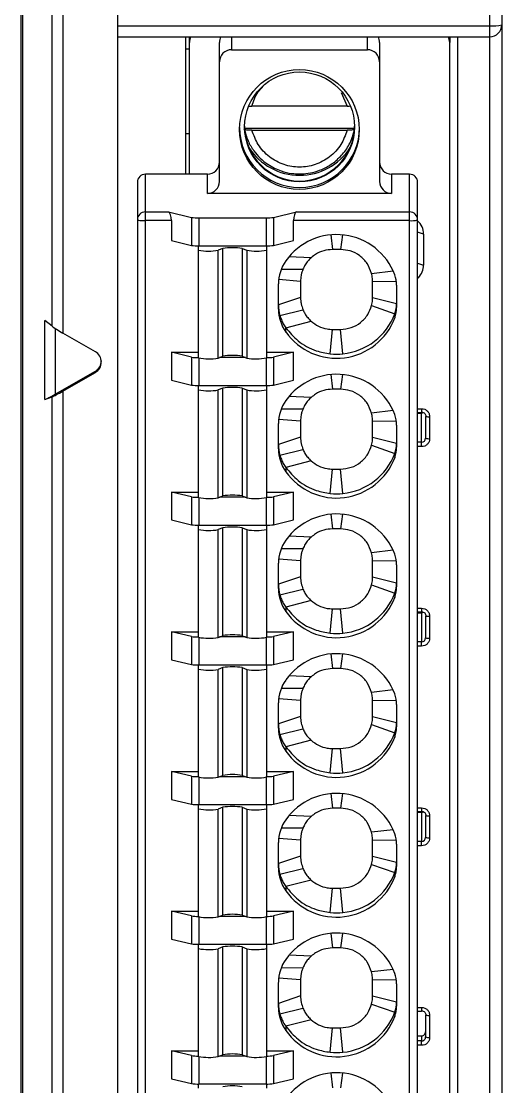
# Model space of a CAD drawing. Header units: millimetres. Extents: x 166 to 181, y 169 to 275.
# Drawn here: x 167.73 to 179.73, y 197.63 to 224.22 of the extents above; entities that cross this region are included whole.
import ezdxf

# ---------------------------------------------------------------- set-up
doc = ezdxf.new("R2010")
doc.units = ezdxf.units.MM

msp = doc.modelspace()

# ---------------------------------------------------------------- linework, layer by layer
at = {"color": 7, "linetype": 'Continuous', "lineweight": 25}
for p, q in [((167.729, 174.559), (167.729, 240.281)), ((167.757, 240.27), (167.757, 174.548)), ((168.498, 216.606), (168.498, 240.131)), ((168.77, 240.116), (168.77, 216.434)), ((170.129, 240.116), (170.129, 172.117)), ((179.429, 224.103), (179.429, 240.29)), ((179.729, 240.316), (179.729, 224.129)), ((170.129, 224.103), (179.429, 224.103)), ((179.729, 224.129), (179.729, 224.029)), ((179.729, 224.029), (179.729, 174.373)), ((170.129, 223.829), (179.429, 223.829)), ((171.829, 223.829), (171.829, 220.4)), ((171.929, 223.687), (171.929, 223.829)), ((171.929, 220.4), (171.929, 223.687)), ((172.679, 223.208), (172.679, 223.687)), ((176.679, 223.687), (176.679, 223.208)), ((178.429, 223.829), (178.429, 223.687)), ((178.429, 174.575), (178.429, 223.687)), ((178.629, 173.895), (178.629, 223.829)), ((172.979, 223.506), (176.379, 223.506)), ((172.679, 220.219), (172.679, 223.208)), ((176.679, 223.208), (176.679, 220.219)), ((175.866, 222.096), (173.491, 222.096)), ((175.866, 222.096), (175.93, 222.097)), ((173.305, 221.551), (176.053, 221.551)), ((173.491, 221.498), (175.866, 221.498)), ((170.629, 220.2), (170.629, 219.259)), ((170.829, 219.458), (170.829, 220.4)), ((172.379, 220.4), (170.829, 220.4)), ((172.379, 219.92), (172.379, 220.4)), ((176.979, 220.4), (176.979, 219.92)), ((177.429, 220.4), (176.979, 220.4)), ((177.429, 219.458), (177.429, 220.4)), ((177.629, 219.259), (177.629, 220.2)), ((176.979, 219.92), (172.379, 219.92)), ((170.829, 219.458), (171.406, 219.458)), ((170.829, 219.242), (170.829, 219.458)), ((171.406, 219.458), (171.977, 219.322)), ((174.031, 219.322), (174.601, 219.458)), ((174.601, 219.458), (177.429, 219.458)), ((177.429, 219.242), (177.429, 219.458)), ((170.629, 219.259), (170.629, 177.12)), ((171.479, 219.242), (170.829, 219.242)), ((170.829, 177.103), (170.829, 219.242)), ((171.479, 219.242), (171.479, 218.743)), ((171.977, 219.322), (171.977, 218.624)), ((172.165, 219.31), (173.843, 219.31)), ((172.165, 219.31), (172.165, 218.613)), ((173.843, 219.31), (173.843, 218.613)), ((174.031, 219.322), (174.031, 218.624)), ((174.529, 218.743), (174.529, 219.242)), ((177.429, 219.242), (174.529, 219.242)), ((177.429, 177.103), (177.429, 219.242)), ((177.629, 177.12), (177.629, 219.259)), ((177.779, 218.905), (177.629, 218.954)), ((177.779, 218.905), (177.779, 218.132)), ((171.479, 218.743), (171.977, 218.624)), ((172.154, 218.506), (172.154, 218.613)), ((172.165, 218.613), (173.843, 218.613)), ((173.854, 218.613), (173.854, 218.506)), ((174.031, 218.624), (174.529, 218.743)), ((172.154, 215.817), (172.154, 218.506)), ((172.76, 218.546), (172.648, 218.502)), ((172.648, 215.812), (172.648, 218.502)), ((172.76, 215.856), (172.76, 218.546)), ((173.248, 218.546), (173.36, 218.502)), ((173.248, 218.546), (173.248, 215.856)), ((173.36, 218.502), (173.36, 215.812)), ((173.854, 218.506), (173.854, 215.817)), ((175.704, 218.52), (175.504, 218.52)), ((177.629, 218.181), (177.779, 218.132)), ((177.647, 217.815), (177.629, 217.797)), ((174.154, 217.034), (174.154, 217.664)), ((174.704, 217.722), (174.704, 217.324)), ((176.504, 217.324), (176.504, 217.722)), ((177.104, 217.627), (177.104, 217.071)), ((174.704, 217.324), (174.154, 217.139)), ((176.504, 217.324), (177.104, 217.176)), ((174.19, 216.874), (174.765, 217.018)), ((176.478, 217.122), (177.057, 216.915)), ((168.498, 216.606), (168.314, 216.745)), ((168.314, 214.774), (168.314, 216.745)), ((174.335, 216.566), (174.969, 216.73)), ((177.057, 216.915), (177.057, 216.811)), ((174.335, 216.462), (174.335, 216.566)), ((175.447, 215.917), (175.504, 216.526)), ((175.504, 216.526), (175.704, 216.526)), ((175.761, 215.917), (175.704, 216.526)), ((169.579, 215.969), (168.77, 216.434)), ((171.977, 215.835), (171.479, 215.954)), ((171.479, 215.954), (172.154, 215.954)), ((171.479, 215.954), (171.479, 215.257)), ((173.854, 215.954), (174.529, 215.954)), ((174.529, 215.954), (174.031, 215.835)), ((174.529, 215.257), (174.529, 215.954)), ((171.977, 215.835), (171.977, 215.138)), ((172.648, 215.812), (172.76, 215.856)), ((173.33, 215.823), (172.677, 215.823)), ((173.248, 215.856), (173.36, 215.812)), ((174.031, 215.835), (174.031, 215.138)), ((168.576, 214.909), (169.579, 215.482)), ((168.77, 214.986), (169.579, 215.451)), ((169.579, 215.451), (169.579, 215.482)), ((171.479, 215.257), (171.977, 215.138)), ((172.154, 215.02), (172.154, 215.126)), ((172.165, 215.126), (173.843, 215.126)), ((173.854, 215.126), (173.854, 215.02)), ((174.031, 215.138), (174.529, 215.257)), ((168.77, 214.986), (168.77, 172.117)), ((172.154, 212.33), (172.154, 215.02)), ((172.76, 215.059), (172.648, 215.015)), ((172.648, 212.325), (172.648, 215.015)), ((172.76, 212.369), (172.76, 215.059)), ((173.248, 215.059), (173.36, 215.015)), ((173.248, 215.059), (173.248, 212.369)), ((173.36, 215.015), (173.36, 212.325)), ((173.854, 215.02), (173.854, 212.33)), ((175.704, 215.034), (175.504, 215.034)), ((168.314, 214.774), (168.498, 214.845)), ((168.498, 172.117), (168.498, 214.845)), ((177.629, 214.456), (177.729, 214.456)), ((177.629, 214.437), (177.729, 214.437)), ((177.729, 214.461), (177.729, 214.456)), ((177.729, 213.709), (177.729, 214.437)), ((177.829, 214.356), (177.829, 213.808)), ((177.929, 214.348), (177.929, 213.8)), ((174.154, 213.547), (174.154, 214.177)), ((174.704, 214.236), (174.704, 213.837)), ((176.504, 213.837), (176.504, 214.236)), ((177.104, 214.14), (177.104, 213.584)), ((174.704, 213.837), (174.154, 213.652)), ((176.504, 213.837), (177.104, 213.689)), ((174.19, 213.387), (174.765, 213.531)), ((176.478, 213.635), (177.057, 213.429)), ((177.729, 213.601), (177.729, 213.709)), ((177.057, 213.429), (177.057, 213.324)), ((174.969, 213.243), (174.335, 213.08)), ((174.335, 213.08), (174.335, 212.975)), ((175.447, 212.431), (175.504, 213.039)), ((175.504, 213.039), (175.704, 213.039)), ((175.761, 212.431), (175.704, 213.039)), ((171.977, 212.348), (171.479, 212.467)), ((171.479, 212.467), (172.154, 212.467)), ((171.479, 212.467), (171.479, 211.77)), ((173.854, 212.467), (174.529, 212.467)), ((174.529, 212.467), (174.031, 212.348)), ((174.529, 211.77), (174.529, 212.467)), ((171.977, 212.348), (171.977, 211.651)), ((172.648, 212.325), (172.76, 212.369)), ((173.33, 212.337), (172.677, 212.337)), ((173.248, 212.369), (173.36, 212.325)), ((174.031, 212.348), (174.031, 211.651)), ((171.479, 211.77), (171.977, 211.651)), ((174.031, 211.651), (174.529, 211.77)), ((172.154, 211.533), (172.154, 211.639)), ((172.154, 208.843), (172.154, 211.533)), ((172.165, 211.639), (173.843, 211.639)), ((172.76, 211.572), (172.648, 211.528)), ((172.648, 208.838), (172.648, 211.528)), ((172.76, 208.882), (172.76, 211.572)), ((173.248, 211.572), (173.36, 211.528)), ((173.248, 211.572), (173.248, 208.882)), ((173.36, 211.528), (173.36, 208.838)), ((173.854, 211.639), (173.854, 211.533)), ((173.854, 211.533), (173.854, 208.843)), ((175.704, 211.547), (175.504, 211.547)), ((174.154, 210.061), (174.154, 210.69)), ((174.704, 210.749), (174.704, 210.351)), ((176.504, 210.351), (176.504, 210.749)), ((177.104, 210.653), (177.104, 210.098)), ((174.704, 210.351), (174.154, 210.165)), ((176.504, 210.351), (177.104, 210.202)), ((176.478, 210.148), (177.057, 209.942)), ((174.19, 209.9), (174.765, 210.044)), ((177.057, 209.942), (177.057, 209.837)), ((174.969, 209.757), (174.335, 209.593)), ((174.335, 209.593), (174.335, 209.488)), ((175.447, 208.944), (175.504, 209.553)), ((175.504, 209.553), (175.704, 209.553)), ((175.761, 208.944), (175.704, 209.553)), ((177.629, 209.475), (177.729, 209.475)), ((177.629, 209.456), (177.729, 209.456)), ((177.729, 209.48), (177.729, 209.475)), ((177.729, 209.456), (177.729, 208.728)), ((177.829, 209.375), (177.829, 208.827)), ((177.929, 209.367), (177.929, 208.819)), ((171.977, 208.862), (171.479, 208.981)), ((171.479, 208.981), (172.154, 208.981)), ((171.479, 208.981), (171.479, 208.283)), ((171.977, 208.862), (171.977, 208.164)), ((172.648, 208.838), (172.76, 208.882)), ((173.33, 208.85), (172.677, 208.85)), ((173.248, 208.882), (173.36, 208.838)), ((173.854, 208.981), (174.529, 208.981)), ((174.529, 208.981), (174.031, 208.862)), ((174.031, 208.862), (174.031, 208.164)), ((174.529, 208.283), (174.529, 208.981)), ((177.729, 208.62), (177.729, 208.728)), ((171.479, 208.283), (171.977, 208.164)), ((174.031, 208.164), (174.529, 208.283)), ((172.154, 208.046), (172.154, 208.153)), ((172.154, 205.356), (172.154, 208.046)), ((172.165, 208.153), (173.843, 208.153)), ((172.76, 208.085), (172.648, 208.041)), ((172.648, 205.352), (172.648, 208.041)), ((172.76, 205.396), (172.76, 208.085)), ((173.248, 208.085), (173.36, 208.041)), ((173.248, 208.085), (173.248, 205.396)), ((173.36, 208.041), (173.36, 205.352)), ((173.854, 208.153), (173.854, 208.046)), ((173.854, 208.046), (173.854, 205.356)), ((175.704, 208.06), (175.504, 208.06)), ((174.154, 206.574), (174.154, 207.204)), ((174.704, 207.262), (174.704, 206.864)), ((176.504, 206.864), (176.504, 207.262)), ((177.104, 207.167), (177.104, 206.611)), ((174.704, 206.864), (174.154, 206.679)), ((176.478, 206.662), (177.057, 206.455)), ((176.504, 206.864), (177.104, 206.716)), ((174.19, 206.414), (174.765, 206.558)), ((177.057, 206.455), (177.057, 206.351)), ((174.969, 206.27), (174.335, 206.106)), ((174.335, 206.106), (174.335, 206.002)), ((175.447, 205.457), (175.504, 206.066)), ((175.504, 206.066), (175.704, 206.066)), ((175.761, 205.457), (175.704, 206.066)), ((171.977, 205.375), (171.479, 205.494)), ((171.479, 205.494), (172.154, 205.494)), ((171.479, 205.494), (171.479, 204.797)), ((171.977, 205.375), (171.977, 204.677)), ((172.648, 205.352), (172.76, 205.396)), ((173.33, 205.363), (172.677, 205.363)), ((173.248, 205.396), (173.36, 205.352)), ((173.854, 205.494), (174.529, 205.494)), ((174.529, 205.494), (174.031, 205.375)), ((174.031, 205.375), (174.031, 204.677)), ((174.529, 204.797), (174.529, 205.494)), ((171.479, 204.797), (171.977, 204.677)), ((174.031, 204.677), (174.529, 204.797)), ((172.154, 204.56), (172.154, 204.666)), ((172.154, 201.87), (172.154, 204.56)), ((172.165, 204.666), (173.843, 204.666)), ((172.76, 204.599), (172.648, 204.555)), ((172.648, 201.865), (172.648, 204.555)), ((172.76, 201.909), (172.76, 204.599)), ((173.248, 204.599), (173.36, 204.555)), ((173.248, 204.599), (173.248, 201.909)), ((173.36, 204.555), (173.36, 201.865)), ((173.854, 204.666), (173.854, 204.56)), ((173.854, 204.56), (173.854, 201.87)), ((175.704, 204.574), (175.504, 204.574)), ((177.629, 204.494), (177.729, 204.494)), ((177.729, 204.499), (177.729, 204.494)), ((177.629, 204.475), (177.729, 204.475)), ((177.729, 204.475), (177.729, 203.747)), ((177.829, 204.394), (177.829, 203.847)), ((177.929, 204.386), (177.929, 203.838)), ((174.154, 203.087), (174.154, 203.717)), ((174.704, 203.776), (174.704, 203.377)), ((176.504, 203.377), (176.504, 203.776)), ((177.729, 203.639), (177.729, 203.747)), ((177.104, 203.68), (177.104, 203.124)), ((174.704, 203.377), (174.154, 203.192)), ((176.478, 203.175), (177.057, 202.969)), ((176.504, 203.377), (177.104, 203.229)), ((174.19, 202.927), (174.765, 203.071)), ((177.057, 202.969), (177.057, 202.864)), ((174.969, 202.783), (174.335, 202.62)), ((174.335, 202.62), (174.335, 202.515)), ((175.447, 201.971), (175.504, 202.579)), ((175.504, 202.579), (175.704, 202.579)), ((175.761, 201.971), (175.704, 202.579)), ((171.479, 202.007), (172.154, 202.007)), ((171.479, 202.007), (171.479, 201.31)), ((171.977, 201.888), (171.479, 202.007)), ((171.977, 201.888), (171.977, 201.191)), ((172.648, 201.865), (172.76, 201.909)), ((173.33, 201.877), (172.677, 201.877)), ((173.248, 201.909), (173.36, 201.865)), ((173.854, 202.007), (174.529, 202.007)), ((174.529, 202.007), (174.031, 201.888)), ((174.031, 201.888), (174.031, 201.191)), ((174.529, 201.31), (174.529, 202.007)), ((171.479, 201.31), (171.977, 201.191)), ((174.031, 201.191), (174.529, 201.31)), ((172.154, 201.073), (172.154, 201.179)), ((172.154, 198.383), (172.154, 201.073)), ((172.165, 201.179), (173.843, 201.179)), ((172.76, 201.112), (172.648, 201.068)), ((172.648, 198.378), (172.648, 201.068)), ((172.76, 198.422), (172.76, 201.112)), ((173.248, 201.112), (173.36, 201.068)), ((173.248, 201.112), (173.248, 198.422)), ((173.36, 201.068), (173.36, 198.378)), ((173.854, 201.179), (173.854, 201.073)), ((173.854, 201.073), (173.854, 198.383)), ((175.704, 201.087), (175.504, 201.087)), ((174.154, 199.601), (174.154, 200.23)), ((174.704, 200.289), (174.704, 199.89)), ((176.504, 199.89), (176.504, 200.289)), ((177.104, 200.193), (177.104, 199.638)), ((174.704, 199.89), (174.154, 199.705)), ((176.504, 199.89), (177.104, 199.742)), ((174.19, 199.44), (174.765, 199.584)), ((176.478, 199.688), (177.057, 199.482)), ((177.057, 199.482), (177.057, 199.377)), ((177.629, 199.513), (177.729, 199.513)), ((177.729, 199.518), (177.729, 199.513)), ((174.969, 199.297), (174.335, 199.133)), ((177.829, 199.413), (177.829, 198.866)), ((177.929, 199.405), (177.929, 198.857)), ((174.335, 199.133), (174.335, 199.028)), ((175.447, 198.484), (175.504, 199.093)), ((175.504, 199.093), (175.704, 199.093)), ((175.761, 198.484), (175.704, 199.093)), ((177.629, 198.897), (177.729, 198.897)), ((177.729, 198.897), (177.729, 198.766)), ((177.729, 198.658), (177.729, 198.766)), ((171.479, 198.521), (172.154, 198.521)), ((171.479, 198.521), (171.479, 197.823)), ((171.977, 198.401), (171.479, 198.521)), ((171.977, 198.401), (171.977, 197.704)), ((172.648, 198.378), (172.76, 198.422)), ((173.33, 198.39), (172.677, 198.39)), ((173.248, 198.422), (173.36, 198.378)), ((173.854, 198.521), (174.529, 198.521)), ((174.529, 198.521), (174.031, 198.401)), ((174.031, 198.401), (174.031, 197.704)), ((174.529, 197.823), (174.529, 198.521)), ((171.479, 197.823), (171.977, 197.704)), ((172.154, 197.586), (172.154, 197.693)), ((172.165, 197.693), (173.843, 197.693)), ((173.854, 197.693), (173.854, 197.586)), ((174.031, 197.704), (174.529, 197.823))]:
    msp.add_line(p, q, dxfattribs=at)
at = {"color": 8, "linetype": 'Continuous', "lineweight": 25}
for p, q in [((179.429, 223.829), (179.429, 224.103)), ((172.979, 223.829), (172.979, 223.506)), ((176.379, 223.506), (176.379, 223.829)), ((178.432, 175.485), (178.432, 223.829)), ((179.429, 174.347), (179.429, 223.829)), ((171.829, 223.525), (171.929, 223.525)), ((175.718, 222.438), (175.866, 222.096)), ((171.929, 221.408), (171.829, 221.408)), ((175.459, 218.886), (175.504, 218.52)), ((175.748, 218.886), (175.704, 218.52)), ((174.969, 218.316), (174.413, 218.338)), ((174.225, 218.033), (174.765, 218.029)), ((176.478, 217.925), (177.015, 217.987)), ((177.647, 217.815), (177.629, 217.842)), ((174.704, 217.722), (174.159, 217.768)), ((176.504, 217.722), (177.096, 217.731)), ((168.576, 216.552), (168.576, 214.909)), ((172.165, 215.81), (172.165, 215.126)), ((173.843, 215.81), (173.843, 215.126)), ((175.459, 215.399), (175.504, 215.034)), ((175.748, 215.399), (175.704, 215.034)), ((174.969, 214.829), (174.413, 214.851)), ((174.225, 214.546), (174.765, 214.542)), ((177.015, 214.5), (176.478, 214.438)), ((177.629, 214.547), (177.729, 214.547)), ((177.729, 214.547), (177.729, 214.461)), ((174.704, 214.236), (174.159, 214.281)), ((176.504, 214.236), (177.096, 214.244)), ((177.729, 213.709), (177.629, 213.709)), ((177.729, 213.601), (177.629, 213.601)), ((172.165, 212.323), (172.165, 211.639)), ((173.843, 212.323), (173.843, 211.639)), ((175.459, 211.913), (175.504, 211.547)), ((175.748, 211.913), (175.704, 211.547)), ((174.969, 211.343), (174.413, 211.364)), ((174.225, 211.06), (174.765, 211.055)), ((177.015, 211.013), (176.478, 210.951)), ((174.704, 210.749), (174.159, 210.794)), ((176.504, 210.749), (177.096, 210.758)), ((177.629, 209.566), (177.729, 209.566)), ((177.729, 209.566), (177.729, 209.48)), ((172.165, 208.837), (172.165, 208.153)), ((173.843, 208.837), (173.843, 208.153)), ((177.729, 208.728), (177.629, 208.728)), ((177.729, 208.62), (177.629, 208.62)), ((175.459, 208.426), (175.504, 208.06)), ((175.748, 208.426), (175.704, 208.06)), ((174.969, 207.856), (174.413, 207.877)), ((174.225, 207.573), (174.765, 207.569)), ((177.015, 207.527), (176.478, 207.465)), ((174.704, 207.262), (174.159, 207.308)), ((176.504, 207.262), (177.096, 207.271)), ((172.165, 205.35), (172.165, 204.666)), ((173.843, 205.35), (173.843, 204.666)), ((175.459, 204.939), (175.504, 204.574)), ((175.748, 204.939), (175.704, 204.574)), ((177.629, 204.585), (177.729, 204.585)), ((177.729, 204.585), (177.729, 204.499)), ((174.969, 204.369), (174.413, 204.391)), ((174.225, 204.086), (174.765, 204.082)), ((177.015, 204.04), (176.478, 203.978)), ((174.704, 203.776), (174.159, 203.821)), ((176.504, 203.776), (177.096, 203.784)), ((177.729, 203.747), (177.629, 203.747)), ((177.729, 203.639), (177.629, 203.639)), ((172.165, 201.863), (172.165, 201.179)), ((173.843, 201.863), (173.843, 201.179)), ((175.459, 201.453), (175.504, 201.087)), ((175.748, 201.453), (175.704, 201.087)), ((174.969, 200.883), (174.413, 200.904)), ((174.225, 200.599), (174.765, 200.595)), ((177.015, 200.553), (176.478, 200.491)), ((174.704, 200.289), (174.159, 200.334)), ((176.504, 200.289), (177.096, 200.298)), ((177.629, 199.604), (177.729, 199.604)), ((177.729, 199.604), (177.729, 199.518)), ((177.729, 198.766), (177.629, 198.766)), ((177.729, 198.658), (177.629, 198.658)), ((172.165, 198.377), (172.165, 197.693)), ((173.843, 198.377), (173.843, 197.693)), ((175.459, 197.966), (175.504, 197.6)), ((175.748, 197.966), (175.704, 197.6))]:
    msp.add_line(p, q, dxfattribs=at)
at = {"color": 8, "linetype": 'Continuous', "lineweight": 25, "flags": 128}
msp.add_lwpolyline([(179.708, 224.02), (179.723, 224.024), (179.729, 224.029)], dxfattribs=at)
at = {"color": 7, "linetype": 'Continuous', "lineweight": 25, "flags": 128}
for points in [[(177.836, 214.353), (177.831, 214.355), (177.829, 214.356)], [(177.836, 209.372), (177.831, 209.374), (177.829, 209.375)], [(177.836, 204.391), (177.831, 204.393), (177.829, 204.394)], [(177.836, 199.41), (177.831, 199.412), (177.829, 199.413)]]:
    msp.add_lwpolyline(points, dxfattribs=at)
at = {"color": 7, "linetype": 'Continuous', "lineweight": 25}
for centre, radius in [((174.675, 221.515), 1.496), ((174.68, 221.58), 1.373)]:
    msp.add_circle(centre, radius, dxfattribs=at)
for centre, radius, start, end in [((179.429, 224.129), 0.3, 270, 0), ((179.503, 224.983), 0.883, 265.1662, 284.796), ((172.227, 223.687), 0.298, 151.502, 179.9936), ((172.977, 223.687), 0.298, 151.502, 179.9936), ((176.381, 223.687), 0.298, 0.0064, 28.4981), ((178.131, 223.687), 0.298, 0.0062, 28.4983), ((172.978, 223.207), 0.299, 89.891, 179.8906), ((176.379, 223.207), 0.299, 0.1095, 90.109), ((174.679, 221.569), 1.5, 180.1507, 359.8493), ((174.679, 221.605), 1.375, 180.1519, 359.8481), ((172.379, 220.699), 0.299, 269.891, 359.8906), ((176.978, 220.699), 0.299, 180.1094, 270.109), ((170.828, 220.2), 0.2, 89.891, 179.8906), ((172.379, 220.22), 0.299, 269.891, 359.8906), ((176.978, 220.22), 0.299, 180.1094, 270.109), ((177.429, 220.2), 0.2, 0.1094, 90.109), ((170.828, 219.259), 0.2, 89.8911, 179.8905), ((177.429, 219.258), 0.2, 45.1357, 90.0186), ((177.43, 219.259), 0.199, 0.019, 45.1356), ((170.68, 219.357), 0.111, 242.4699, 273.765), ((170.82, 220.965), 1.724, 265.5799, 270.2852), ((172.137, 220.401), 1.091, 261.5575, 271.4581), ((173.87, 220.401), 1.091, 268.5419, 278.4425), ((177.478, 219.828), 0.589, 265.1659, 284.7962), ((177.331, 218.905), 0.448, 0.0265, 48.3263), ((175.604, 217.341), 1.552, 20.591, 144.7908), ((172.137, 219.703), 1.091, 261.5574, 271.458), ((173.87, 219.703), 1.091, 268.542, 278.4426), ((172.413, 219.806), 1.326, 258.7139, 280.1923), ((173.004, 217.018), 1.547, 80.9201, 99.0799), ((173.594, 219.806), 1.326, 259.8077, 281.2861), ((175.147, 217.663), 0.994, 144.8159, 179.9906), ((177.331, 218.133), 0.447, 314.8645, 359.9808), ((176.359, 217.627), 0.745, 0.0019, 20.466), ((175.146, 217.139), 0.993, 180.0008, 195.4837), ((175.147, 217.034), 0.994, 180.0094, 215.1841), ((176.359, 217.176), 0.745, 339.5341, 359.9981), ((176.359, 217.071), 0.745, 339.5341, 359.998), ((175.604, 217.357), 1.552, 215.2092, 339.409), ((175.606, 217.459), 1.549, 275.7466, 339.4715), ((169.43, 215.71), 0.298, 299.8277, 60.1723), ((175.604, 217.465), 1.556, 264.1984, 275.8016), ((172.133, 216.884), 1.061, 261.5059, 271.0934), ((172.413, 217.117), 1.326, 258.7139, 280.1924), ((173.004, 214.329), 1.547, 80.9203, 99.0797), ((173.594, 217.117), 1.326, 259.8076, 281.2861), ((173.874, 216.884), 1.061, 268.9066, 278.4941), ((175.604, 213.854), 1.552, 20.591, 144.7908), ((172.137, 216.217), 1.091, 261.5577, 271.4578), ((173.87, 216.217), 1.091, 268.5422, 278.4423), ((172.413, 216.32), 1.326, 258.7138, 280.1924), ((173.004, 213.532), 1.547, 80.9202, 99.0798), ((173.594, 216.32), 1.326, 259.8076, 281.2862), ((175.147, 214.177), 0.994, 144.8158, 179.9907), ((176.359, 214.14), 0.745, 0.002, 20.4659), ((177.729, 214.537), 0.1, 269.9932, 298.0918), ((177.729, 213.809), 0.0998, 269.8907, 359.8906), ((177.904, 214.093), 0.294, 255.2041, 274.8341), ((175.146, 213.652), 0.993, 180.0008, 195.4838), ((175.147, 213.547), 0.994, 180.0093, 215.1842), ((176.359, 213.689), 0.745, 339.5341, 359.998), ((176.359, 213.584), 0.745, 339.5341, 359.9981), ((175.604, 213.87), 1.552, 215.2092, 339.409), ((175.606, 213.972), 1.549, 275.7465, 339.4715), ((172.133, 213.397), 1.061, 261.5055, 271.0938), ((172.413, 213.63), 1.326, 258.7141, 280.1923), ((173.004, 210.842), 1.547, 80.9202, 99.0798), ((173.594, 213.63), 1.326, 259.8077, 281.2859), ((173.874, 213.397), 1.061, 268.9062, 278.4945), ((175.604, 213.978), 1.556, 264.1981, 275.8019), ((175.604, 210.368), 1.552, 20.591, 144.7908), ((172.137, 212.73), 1.091, 261.5572, 271.4578), ((172.413, 212.833), 1.326, 258.7139, 280.1923), ((173.004, 210.045), 1.547, 80.9197, 99.0803), ((173.594, 212.833), 1.326, 259.8077, 281.2861), ((173.87, 212.73), 1.091, 268.5422, 278.4428), ((175.147, 210.69), 0.994, 144.8158, 179.9907), ((176.359, 210.653), 0.745, 0.0019, 20.4659), ((175.146, 210.165), 0.993, 180.0009, 195.4838), ((176.359, 210.202), 0.745, 339.5341, 359.998), ((176.359, 210.098), 0.745, 339.5341, 359.998), ((175.147, 210.061), 0.994, 180.0094, 215.1841), ((175.604, 210.383), 1.552, 215.2092, 339.409), ((175.606, 210.485), 1.549, 275.7466, 339.4715), ((177.729, 209.556), 0.1, 269.9962, 298.0909), ((172.133, 209.911), 1.061, 261.5059, 271.0934), ((172.413, 210.143), 1.326, 258.7139, 280.1923), ((173.004, 207.355), 1.547, 80.9197, 99.0803), ((173.594, 210.143), 1.326, 259.8077, 281.2861), ((173.874, 209.911), 1.061, 268.9066, 278.4941), ((175.604, 210.492), 1.556, 264.1987, 275.8013), ((177.729, 208.828), 0.0998, 269.8912, 359.8907), ((177.904, 209.112), 0.294, 255.2041, 274.8341), ((175.604, 206.881), 1.552, 20.591, 144.7908), ((172.137, 209.243), 1.091, 261.5572, 271.4583), ((172.413, 209.346), 1.326, 258.7139, 280.1923), ((173.004, 206.558), 1.547, 80.9202, 99.0798), ((173.594, 209.346), 1.326, 259.8077, 281.2861), ((173.87, 209.243), 1.091, 268.5417, 278.4428), ((175.147, 207.203), 0.994, 144.8159, 179.9906), ((176.359, 207.166), 0.745, 0.002, 20.4659), ((175.146, 206.679), 0.993, 180.001, 195.4837), ((176.359, 206.716), 0.745, 339.5341, 359.998), ((176.359, 206.611), 0.745, 339.5341, 359.998), ((175.147, 206.574), 0.994, 180.0093, 215.1842), ((175.604, 206.897), 1.552, 215.2092, 339.409), ((175.606, 206.998), 1.549, 275.7465, 339.4716), ((172.133, 206.424), 1.061, 261.5052, 271.0935), ((172.413, 206.657), 1.326, 258.7141, 280.1925), ((173.004, 203.868), 1.547, 80.9202, 99.0798), ((173.594, 206.657), 1.326, 259.8075, 281.2859), ((173.874, 206.424), 1.061, 268.9065, 278.4947), ((175.604, 207.005), 1.556, 264.199, 275.801), ((175.604, 203.394), 1.552, 20.591, 144.7908), ((172.137, 205.757), 1.091, 261.5579, 271.4582), ((172.413, 205.86), 1.326, 258.7145, 280.1917), ((173.004, 203.072), 1.547, 80.9202, 99.0798), ((173.594, 205.86), 1.326, 259.8083, 281.2855), ((173.87, 205.757), 1.091, 268.5418, 278.4421), ((177.729, 204.575), 0.1, 270.0016, 298.0834), ((175.147, 203.717), 0.994, 144.8159, 179.9906), ((176.359, 203.68), 0.745, 0.002, 20.4659), ((177.729, 203.847), 0.0998, 269.8912, 359.8907), ((177.904, 204.131), 0.294, 255.2027, 274.8354), ((175.146, 203.192), 0.993, 180.001, 195.4837), ((176.359, 203.229), 0.745, 339.5341, 359.998), ((175.147, 203.087), 0.994, 180.0094, 215.1841), ((175.606, 203.512), 1.549, 275.7467, 339.4714), ((176.359, 203.124), 0.745, 339.5341, 359.998), ((175.604, 203.41), 1.552, 215.2092, 339.409), ((172.133, 202.937), 1.061, 261.5061, 271.0927), ((172.413, 203.17), 1.326, 258.7133, 280.1929), ((173.004, 200.382), 1.546, 80.9193, 99.0807), ((173.594, 203.17), 1.326, 259.8071, 281.2867), ((173.874, 202.937), 1.061, 268.9073, 278.4939), ((175.604, 203.519), 1.556, 264.199, 275.801), ((175.604, 199.908), 1.552, 20.591, 144.7908), ((172.137, 202.27), 1.091, 261.5579, 271.4582), ((172.413, 202.373), 1.326, 258.7145, 280.1917), ((173.004, 199.585), 1.547, 80.9202, 99.0798), ((173.594, 202.373), 1.326, 259.8083, 281.2855), ((173.87, 202.27), 1.091, 268.5418, 278.4421), ((175.147, 200.23), 0.994, 144.8159, 179.9906), ((176.359, 200.193), 0.745, 0.002, 20.4659), ((175.146, 199.705), 0.993, 180.0009, 195.4837), ((176.359, 199.742), 0.745, 339.5341, 359.998), ((175.147, 199.601), 0.994, 180.0094, 215.1841), ((175.606, 200.025), 1.549, 275.7465, 339.4715), ((176.359, 199.638), 0.745, 339.5341, 359.9981), ((175.604, 199.923), 1.552, 215.2092, 339.409), ((177.729, 198.996), 0.0998, 269.8902, 359.8906), ((177.729, 198.866), 0.0998, 269.8902, 359.8906), ((177.904, 199.15), 0.294, 255.2054, 274.8327), ((172.133, 199.451), 1.061, 261.5066, 271.0933), ((172.413, 199.683), 1.326, 258.7133, 280.1929), ((173.004, 196.895), 1.547, 80.9202, 99.0798), ((173.594, 199.683), 1.326, 259.8071, 281.2867), ((173.874, 199.451), 1.061, 268.9067, 278.4934), ((175.604, 200.031), 1.556, 264.1973, 275.8027), ((175.604, 196.421), 1.552, 20.591, 144.7909), ((172.137, 198.783), 1.091, 261.5579, 271.4582), ((173.004, 196.098), 1.547, 80.9202, 99.0798), ((173.87, 198.783), 1.091, 268.5418, 278.4421)]:
    msp.add_arc(centre, radius, start, end, dxfattribs=at)
at = {"color": 8, "linetype": 'Continuous', "lineweight": 25}
for centre, radius, start, end in [((174.679, 221.875), 1.503, 212.6956, 327.3044), ((177.911, 214.839), 0.492, 261.2524, 272.062), ((177.911, 209.852), 0.486, 261.1884, 272.1248), ((177.911, 204.877), 0.492, 261.2544, 272.0588), ((177.911, 199.896), 0.492, 261.2532, 272.0623)]:
    msp.add_arc(centre, radius, start, end, dxfattribs=at)
at = {"color": 7, "linetype": 'Continuous', "lineweight": 25}
for centre, major_axis, ratio, start_param, end_param in [((171.406, 219.259), (-0.007, 0.2), 0.362166, 4.611898, 6.182694), ((174.601, 219.259), (0.007, 0.2), 0.362166, 0.100491, 1.671287), ((168.77, 216.46), (0.3, -0.173), 0.065398, 3.615736, 4.7502), ((169.429, 215.742), (0.283, -0.1), 0.99513, 5.57254, 6.619738), ((168.586, 214.941), (0.3, 0.173), 0.065398, 3.540114, 4.639671), ((168.77, 215.012), (0.3, 0.173), 0.065398, 3.540114, 4.674578)]:
    msp.add_ellipse(centre, major_axis=major_axis, ratio=ratio, start_param=start_param, end_param=end_param, dxfattribs=at)
at = {"color": 8, "linetype": 'Continuous', "lineweight": 25}
msp.add_open_spline([(173.491, 222.096), (173.531, 222.224), (173.589, 222.412), (173.728, 222.548), (173.773, 222.593)], degree=3, knots=[0, 0, 0, 0, 0.677097, 1, 1, 1, 1], dxfattribs=at)
at = {"color": 7, "linetype": 'Continuous', "lineweight": 25}
for points, knots in [([(173.409, 222.098), (173.42, 222.097), (173.445, 222.096), (173.474, 222.096), (173.491, 222.096)], [0, 0, 0, 0, 0.404086, 1, 1, 1, 1]), ([(173.491, 221.498), (173.467, 221.499), (173.42, 221.499), (173.357, 221.502), (173.311, 221.507), (173.289, 221.512), (173.286, 221.515), (173.286, 221.516)], [0, 0, 0, 0, 0.2223666, 0.4448887, 0.6634411, 0.876408, 1, 1, 1, 1]), ([(173.296, 221.535), (173.324, 221.433), (173.377, 221.237), (173.565, 220.922), (173.845, 220.65), (174.188, 220.481), (174.512, 220.404), (174.878, 220.4), (175.236, 220.502), (175.54, 220.685), (175.768, 220.9), (175.963, 221.185), (176.027, 221.415), (176.061, 221.535)], [0, 0, 0, 0, 0.082261, 0.1570039, 0.2834567, 0.3801049, 0.4508468, 0.5406099, 0.6617999, 0.7344802, 0.8150748, 0.9035819, 1, 1, 1, 1]), ([(175.866, 221.498), (175.822, 221.375), (175.732, 221.12), (175.444, 220.816), (175.08, 220.62), (174.679, 220.556), (174.277, 220.62), (173.913, 220.816), (173.626, 221.12), (173.535, 221.375), (173.491, 221.498)], [0, 0, 0, 0, 0.1215161, 0.25, 0.378484, 0.5, 0.621516, 0.75, 0.8784839, 1, 1, 1, 1]), ([(176.026, 221.505), (176.011, 221.504), (175.98, 221.501), (175.923, 221.499), (175.883, 221.499), (175.866, 221.498)], [0, 0, 0, 0, 0.344873, 0.720529, 1, 1, 1, 1]), ([(174.969, 218.316), (174.943, 218.291), (174.887, 218.237), (174.817, 218.14), (174.782, 218.066), (174.765, 218.029)], [0, 0, 0, 0, 0.308429, 0.650099, 1, 1, 1, 1]), ([(175.504, 218.52), (175.429, 218.514), (175.281, 218.502), (175.099, 218.42), (175.005, 218.345), (174.969, 218.316)], [0, 0, 0, 0, 0.381094, 0.762192, 1, 1, 1, 1]), ([(176.478, 217.925), (176.446, 218.009), (176.384, 218.178), (176.19, 218.373), (175.956, 218.498), (175.785, 218.513), (175.704, 218.52)], [0, 0, 0, 0, 0.256401, 0.512803, 0.769142, 1, 1, 1, 1]), ([(174.765, 218.029), (174.755, 218.003), (174.736, 217.952), (174.71, 217.85), (174.706, 217.773), (174.704, 217.722)], [0, 0, 0, 0, 0.259581, 0.519156, 1, 1, 1, 1]), ([(176.504, 217.722), (176.503, 217.747), (176.502, 217.793), (176.493, 217.861), (176.483, 217.903), (176.478, 217.925)], [0, 0, 0, 0, 0.358115, 0.677969, 1, 1, 1, 1]), ([(174.704, 217.324), (174.705, 217.297), (174.706, 217.242), (174.722, 217.139), (174.748, 217.065), (174.765, 217.018)], [0, 0, 0, 0, 0.259584, 0.519162, 1, 1, 1, 1]), ([(176.478, 217.122), (176.483, 217.145), (176.494, 217.19), (176.502, 217.258), (176.503, 217.302), (176.504, 217.324)], [0, 0, 0, 0, 0.3580943, 0.677958, 1, 1, 1, 1]), ([(174.765, 217.018), (174.78, 216.985), (174.813, 216.915), (174.881, 216.817), (174.939, 216.759), (174.969, 216.73)], [0, 0, 0, 0, 0.308467, 0.650121, 1, 1, 1, 1]), ([(175.704, 216.526), (175.794, 216.535), (175.974, 216.552), (176.212, 216.69), (176.393, 216.884), (176.45, 217.045), (176.478, 217.122)], [0, 0, 0, 0, 0.256414, 0.512827, 0.769244, 1, 1, 1, 1]), ([(174.19, 216.874), (174.201, 216.839), (174.223, 216.767), (174.272, 216.664), (174.314, 216.599), (174.335, 216.566)], [0, 0, 0, 0, 0.320388, 0.657884, 1, 1, 1, 1]), ([(174.969, 216.73), (175.028, 216.685), (175.147, 216.595), (175.337, 216.535), (175.457, 216.528), (175.504, 216.526)], [0, 0, 0, 0, 0.381094, 0.762183, 1, 1, 1, 1]), ([(174.335, 216.566), (174.431, 216.452), (174.639, 216.206), (175.04, 215.988), (175.329, 215.938), (175.447, 215.917)], [0, 0, 0, 0, 0.336542, 0.72972, 1, 1, 1, 1]), ([(175.504, 215.034), (175.429, 215.028), (175.281, 215.015), (175.099, 214.934), (175.005, 214.858), (174.969, 214.829)], [0, 0, 0, 0, 0.381094, 0.762191, 1, 1, 1, 1]), ([(176.478, 214.438), (176.446, 214.522), (176.384, 214.692), (176.19, 214.886), (175.956, 215.011), (175.785, 215.026), (175.704, 215.034)], [0, 0, 0, 0, 0.256401, 0.512803, 0.769141, 1, 1, 1, 1]), ([(174.969, 214.829), (174.943, 214.804), (174.887, 214.75), (174.817, 214.654), (174.782, 214.579), (174.765, 214.542)], [0, 0, 0, 0, 0.30843, 0.650098, 1, 1, 1, 1]), ([(174.765, 214.542), (174.755, 214.516), (174.736, 214.466), (174.71, 214.364), (174.706, 214.286), (174.704, 214.236)], [0, 0, 0, 0, 0.2595829, 0.5191557, 1, 1, 1, 1]), ([(176.504, 214.236), (176.503, 214.26), (176.502, 214.306), (176.493, 214.374), (176.483, 214.417), (176.478, 214.438)], [0, 0, 0, 0, 0.358112, 0.677965, 1, 1, 1, 1]), ([(177.729, 214.547), (177.755, 214.544), (177.808, 214.538), (177.873, 214.492), (177.92, 214.427), (177.926, 214.374), (177.929, 214.348)], [0, 0, 0, 0, 0.25051, 0.499868, 0.747755, 1, 1, 1, 1]), ([(177.729, 214.461), (177.743, 214.46), (177.771, 214.456), (177.807, 214.431), (177.832, 214.395), (177.835, 214.367), (177.836, 214.353)], [0, 0, 0, 0, 0.251327, 0.501754, 0.751307, 1, 1, 1, 1]), ([(174.704, 213.837), (174.705, 213.81), (174.706, 213.756), (174.722, 213.652), (174.748, 213.579), (174.765, 213.531)], [0, 0, 0, 0, 0.2595845, 0.5191647, 1, 1, 1, 1]), ([(176.478, 213.635), (176.483, 213.659), (176.494, 213.704), (176.502, 213.772), (176.503, 213.815), (176.504, 213.837)], [0, 0, 0, 0, 0.358097, 0.67796, 1, 1, 1, 1]), ([(177.929, 213.8), (177.926, 213.773), (177.92, 213.721), (177.873, 213.656), (177.808, 213.609), (177.755, 213.603), (177.729, 213.601)], [0, 0, 0, 0, 0.25051, 0.499866, 0.747755, 1, 1, 1, 1]), ([(174.765, 213.531), (174.78, 213.498), (174.813, 213.428), (174.881, 213.33), (174.939, 213.273), (174.969, 213.243)], [0, 0, 0, 0, 0.308468, 0.650122, 1, 1, 1, 1]), ([(175.704, 213.039), (175.794, 213.048), (175.974, 213.066), (176.212, 213.203), (176.393, 213.398), (176.45, 213.559), (176.478, 213.635)], [0, 0, 0, 0, 0.256414, 0.512827, 0.769244, 1, 1, 1, 1]), ([(174.19, 213.387), (174.201, 213.352), (174.223, 213.281), (174.272, 213.177), (174.314, 213.112), (174.335, 213.08)], [0, 0, 0, 0, 0.3203913, 0.6578841, 1, 1, 1, 1]), ([(174.335, 213.08), (174.431, 212.966), (174.639, 212.719), (175.04, 212.501), (175.329, 212.451), (175.447, 212.431)], [0, 0, 0, 0, 0.336541, 0.72972, 1, 1, 1, 1]), ([(174.969, 213.243), (175.028, 213.199), (175.147, 213.109), (175.337, 213.048), (175.457, 213.042), (175.504, 213.039)], [0, 0, 0, 0, 0.3810938, 0.762183, 1, 1, 1, 1]), ([(175.504, 211.547), (175.429, 211.541), (175.281, 211.529), (175.099, 211.447), (175.005, 211.372), (174.969, 211.343)], [0, 0, 0, 0, 0.381094, 0.762191, 1, 1, 1, 1]), ([(176.478, 210.951), (176.446, 211.036), (176.384, 211.205), (176.19, 211.4), (175.956, 211.525), (175.785, 211.54), (175.704, 211.547)], [0, 0, 0, 0, 0.2564, 0.512803, 0.769142, 1, 1, 1, 1]), ([(174.969, 211.343), (174.943, 211.317), (174.887, 211.263), (174.817, 211.167), (174.782, 211.093), (174.765, 211.055)], [0, 0, 0, 0, 0.308429, 0.650099, 1, 1, 1, 1]), ([(174.765, 211.055), (174.755, 211.03), (174.736, 210.979), (174.71, 210.877), (174.706, 210.799), (174.704, 210.749)], [0, 0, 0, 0, 0.259578, 0.519156, 1, 1, 1, 1]), ([(176.504, 210.749), (176.503, 210.773), (176.502, 210.82), (176.493, 210.887), (176.483, 210.93), (176.478, 210.951)], [0, 0, 0, 0, 0.358115, 0.677969, 1, 1, 1, 1]), ([(174.704, 210.351), (174.705, 210.323), (174.706, 210.269), (174.722, 210.165), (174.748, 210.092), (174.765, 210.044)], [0, 0, 0, 0, 0.259585, 0.519161, 1, 1, 1, 1]), ([(176.478, 210.148), (176.483, 210.172), (176.494, 210.217), (176.502, 210.285), (176.503, 210.329), (176.504, 210.351)], [0, 0, 0, 0, 0.358093, 0.677956, 1, 1, 1, 1]), ([(175.704, 209.553), (175.794, 209.561), (175.974, 209.579), (176.212, 209.717), (176.393, 209.911), (176.45, 210.072), (176.478, 210.148)], [0, 0, 0, 0, 0.256414, 0.512828, 0.769245, 1, 1, 1, 1]), ([(174.19, 209.9), (174.201, 209.865), (174.223, 209.794), (174.272, 209.69), (174.314, 209.626), (174.335, 209.593)], [0, 0, 0, 0, 0.32039, 0.657883, 1, 1, 1, 1]), ([(174.765, 210.044), (174.78, 210.011), (174.813, 209.941), (174.881, 209.843), (174.939, 209.786), (174.969, 209.757)], [0, 0, 0, 0, 0.308467, 0.650123, 1, 1, 1, 1]), ([(174.335, 209.593), (174.431, 209.479), (174.639, 209.232), (175.04, 209.014), (175.329, 208.964), (175.447, 208.944)], [0, 0, 0, 0, 0.336541, 0.72972, 1, 1, 1, 1]), ([(174.969, 209.757), (175.028, 209.712), (175.147, 209.622), (175.337, 209.561), (175.457, 209.555), (175.504, 209.553)], [0, 0, 0, 0, 0.381094, 0.762183, 1, 1, 1, 1]), ([(177.729, 209.566), (177.755, 209.563), (177.808, 209.557), (177.873, 209.511), (177.92, 209.446), (177.926, 209.393), (177.929, 209.367)], [0, 0, 0, 0, 0.25051, 0.499868, 0.747755, 1, 1, 1, 1]), ([(177.729, 209.48), (177.743, 209.479), (177.771, 209.475), (177.807, 209.45), (177.832, 209.414), (177.835, 209.386), (177.836, 209.372)], [0, 0, 0, 0, 0.2513248, 0.5017544, 0.7513063, 1, 1, 1, 1]), ([(177.929, 208.819), (177.926, 208.793), (177.92, 208.74), (177.873, 208.675), (177.808, 208.628), (177.755, 208.622), (177.729, 208.62)], [0, 0, 0, 0, 0.250512, 0.499868, 0.747756, 1, 1, 1, 1]), ([(175.504, 208.06), (175.429, 208.054), (175.281, 208.042), (175.099, 207.96), (175.005, 207.885), (174.969, 207.856)], [0, 0, 0, 0, 0.381094, 0.762191, 1, 1, 1, 1]), ([(176.478, 207.465), (176.446, 207.549), (176.384, 207.718), (176.19, 207.913), (175.956, 208.038), (175.785, 208.053), (175.704, 208.06)], [0, 0, 0, 0, 0.256401, 0.512803, 0.769141, 1, 1, 1, 1]), ([(174.969, 207.856), (174.943, 207.831), (174.887, 207.777), (174.817, 207.68), (174.782, 207.606), (174.765, 207.569)], [0, 0, 0, 0, 0.308431, 0.6501, 1, 1, 1, 1]), ([(174.765, 207.569), (174.755, 207.543), (174.736, 207.492), (174.71, 207.39), (174.706, 207.313), (174.704, 207.262)], [0, 0, 0, 0, 0.259582, 0.519157, 1, 1, 1, 1]), ([(176.504, 207.262), (176.503, 207.287), (176.502, 207.333), (176.493, 207.401), (176.483, 207.443), (176.478, 207.465)], [0, 0, 0, 0, 0.358112, 0.677965, 1, 1, 1, 1]), ([(174.704, 206.864), (174.705, 206.837), (174.706, 206.782), (174.722, 206.678), (174.748, 206.605), (174.765, 206.558)], [0, 0, 0, 0, 0.259584, 0.51916, 1, 1, 1, 1]), ([(175.704, 206.066), (175.794, 206.075), (175.974, 206.092), (176.212, 206.23), (176.393, 206.424), (176.45, 206.585), (176.478, 206.662)], [0, 0, 0, 0, 0.256415, 0.512827, 0.769245, 1, 1, 1, 1]), ([(176.478, 206.662), (176.483, 206.685), (176.494, 206.73), (176.502, 206.798), (176.503, 206.842), (176.504, 206.864)], [0, 0, 0, 0, 0.358099, 0.677962, 1, 1, 1, 1]), ([(174.19, 206.414), (174.201, 206.379), (174.223, 206.307), (174.272, 206.204), (174.314, 206.139), (174.335, 206.106)], [0, 0, 0, 0, 0.320387, 0.657882, 1, 1, 1, 1]), ([(174.765, 206.558), (174.78, 206.524), (174.813, 206.455), (174.881, 206.357), (174.939, 206.299), (174.969, 206.27)], [0, 0, 0, 0, 0.308469, 0.650121, 1, 1, 1, 1]), ([(174.335, 206.106), (174.431, 205.992), (174.639, 205.746), (175.04, 205.528), (175.329, 205.478), (175.447, 205.457)], [0, 0, 0, 0, 0.3365408, 0.7297199, 1, 1, 1, 1]), ([(174.969, 206.27), (175.028, 206.225), (175.147, 206.135), (175.337, 206.075), (175.457, 206.068), (175.504, 206.066)], [0, 0, 0, 0, 0.381094, 0.762183, 1, 1, 1, 1]), ([(175.504, 204.574), (175.429, 204.567), (175.281, 204.555), (175.099, 204.474), (175.005, 204.398), (174.969, 204.369)], [0, 0, 0, 0, 0.381094, 0.76219, 1, 1, 1, 1]), ([(176.478, 203.978), (176.446, 204.062), (176.384, 204.232), (176.19, 204.426), (175.956, 204.551), (175.785, 204.566), (175.704, 204.574)], [0, 0, 0, 0, 0.2564, 0.512803, 0.769141, 1, 1, 1, 1]), ([(177.729, 204.585), (177.755, 204.582), (177.808, 204.576), (177.873, 204.53), (177.92, 204.465), (177.926, 204.412), (177.929, 204.386)], [0, 0, 0, 0, 0.2505099, 0.4998666, 0.7477509, 1, 1, 1, 1]), ([(177.729, 204.499), (177.743, 204.498), (177.771, 204.494), (177.807, 204.469), (177.832, 204.433), (177.835, 204.405), (177.836, 204.391)], [0, 0, 0, 0, 0.251326, 0.501755, 0.751307, 1, 1, 1, 1]), ([(174.969, 204.369), (174.943, 204.344), (174.887, 204.29), (174.817, 204.193), (174.782, 204.119), (174.765, 204.082)], [0, 0, 0, 0, 0.308429, 0.650098, 1, 1, 1, 1]), ([(174.765, 204.082), (174.755, 204.056), (174.736, 204.006), (174.71, 203.904), (174.706, 203.826), (174.704, 203.776)], [0, 0, 0, 0, 0.259581, 0.519156, 1, 1, 1, 1]), ([(176.504, 203.776), (176.503, 203.8), (176.502, 203.846), (176.493, 203.914), (176.483, 203.956), (176.478, 203.978)], [0, 0, 0, 0, 0.358115, 0.677969, 1, 1, 1, 1]), ([(177.929, 203.838), (177.926, 203.812), (177.92, 203.759), (177.873, 203.694), (177.808, 203.647), (177.755, 203.641), (177.729, 203.639)], [0, 0, 0, 0, 0.250512, 0.499867, 0.747756, 1, 1, 1, 1]), ([(174.704, 203.377), (174.705, 203.35), (174.706, 203.296), (174.722, 203.192), (174.748, 203.119), (174.765, 203.071)], [0, 0, 0, 0, 0.259584, 0.51916, 1, 1, 1, 1]), ([(175.704, 202.579), (175.794, 202.588), (175.974, 202.606), (176.212, 202.743), (176.393, 202.938), (176.45, 203.099), (176.478, 203.175)], [0, 0, 0, 0, 0.256414, 0.512827, 0.769244, 1, 1, 1, 1]), ([(176.478, 203.175), (176.483, 203.199), (176.494, 203.244), (176.502, 203.311), (176.503, 203.355), (176.504, 203.377)], [0, 0, 0, 0, 0.35809, 0.67795, 1, 1, 1, 1]), ([(174.19, 202.927), (174.201, 202.892), (174.223, 202.821), (174.272, 202.717), (174.314, 202.652), (174.335, 202.62)], [0, 0, 0, 0, 0.3203891, 0.6578841, 1, 1, 1, 1]), ([(174.765, 203.071), (174.78, 203.038), (174.813, 202.968), (174.881, 202.87), (174.939, 202.813), (174.969, 202.783)], [0, 0, 0, 0, 0.308467, 0.650121, 1, 1, 1, 1]), ([(174.335, 202.62), (174.431, 202.506), (174.639, 202.259), (175.04, 202.041), (175.329, 201.991), (175.447, 201.971)], [0, 0, 0, 0, 0.336542, 0.72972, 1, 1, 1, 1]), ([(174.969, 202.783), (175.028, 202.738), (175.147, 202.649), (175.337, 202.588), (175.457, 202.582), (175.504, 202.579)], [0, 0, 0, 0, 0.381094, 0.762183, 1, 1, 1, 1]), ([(175.504, 201.087), (175.429, 201.081), (175.281, 201.069), (175.099, 200.987), (175.005, 200.912), (174.969, 200.883)], [0, 0, 0, 0, 0.381094, 0.76219, 1, 1, 1, 1]), ([(176.478, 200.491), (176.446, 200.576), (176.384, 200.745), (176.19, 200.94), (175.956, 201.065), (175.785, 201.08), (175.704, 201.087)], [0, 0, 0, 0, 0.256401, 0.512803, 0.769141, 1, 1, 1, 1]), ([(174.969, 200.883), (174.943, 200.857), (174.887, 200.803), (174.817, 200.707), (174.782, 200.633), (174.765, 200.595)], [0, 0, 0, 0, 0.308431, 0.650098, 1, 1, 1, 1]), ([(174.765, 200.595), (174.755, 200.57), (174.736, 200.519), (174.71, 200.417), (174.706, 200.339), (174.704, 200.289)], [0, 0, 0, 0, 0.2595829, 0.5191557, 1, 1, 1, 1]), ([(176.504, 200.289), (176.503, 200.313), (176.502, 200.36), (176.493, 200.427), (176.483, 200.47), (176.478, 200.491)], [0, 0, 0, 0, 0.358115, 0.677965, 1, 1, 1, 1]), ([(174.704, 199.89), (174.705, 199.863), (174.706, 199.809), (174.722, 199.705), (174.748, 199.632), (174.765, 199.584)], [0, 0, 0, 0, 0.259587, 0.519165, 1, 1, 1, 1]), ([(176.478, 199.688), (176.483, 199.712), (176.494, 199.757), (176.502, 199.825), (176.503, 199.869), (176.504, 199.89)], [0, 0, 0, 0, 0.358092, 0.67796, 1, 1, 1, 1]), ([(174.19, 199.44), (174.201, 199.405), (174.223, 199.334), (174.272, 199.23), (174.314, 199.165), (174.335, 199.133)], [0, 0, 0, 0, 0.320389, 0.657886, 1, 1, 1, 1]), ([(174.765, 199.584), (174.78, 199.551), (174.813, 199.481), (174.881, 199.383), (174.939, 199.326), (174.969, 199.297)], [0, 0, 0, 0, 0.308468, 0.650123, 1, 1, 1, 1]), ([(175.704, 199.093), (175.794, 199.101), (175.974, 199.119), (176.212, 199.257), (176.393, 199.451), (176.45, 199.612), (176.478, 199.688)], [0, 0, 0, 0, 0.256414, 0.512828, 0.769244, 1, 1, 1, 1]), ([(177.729, 199.604), (177.755, 199.601), (177.808, 199.595), (177.873, 199.549), (177.92, 199.484), (177.926, 199.431), (177.929, 199.405)], [0, 0, 0, 0, 0.250509, 0.499867, 0.747758, 1, 1, 1, 1]), ([(177.729, 199.519), (177.743, 199.517), (177.771, 199.513), (177.807, 199.488), (177.832, 199.452), (177.835, 199.424), (177.836, 199.41)], [0, 0, 0, 0, 0.251326, 0.501759, 0.751307, 1, 1, 1, 1]), ([(174.969, 199.297), (175.028, 199.252), (175.147, 199.162), (175.337, 199.101), (175.457, 199.095), (175.504, 199.093)], [0, 0, 0, 0, 0.381094, 0.762183, 1, 1, 1, 1]), ([(174.335, 199.133), (174.431, 199.019), (174.639, 198.772), (175.04, 198.554), (175.329, 198.504), (175.447, 198.484)], [0, 0, 0, 0, 0.336542, 0.72972, 1, 1, 1, 1]), ([(177.929, 198.857), (177.926, 198.831), (177.92, 198.778), (177.873, 198.713), (177.808, 198.666), (177.755, 198.66), (177.729, 198.658)], [0, 0, 0, 0, 0.250506, 0.499867, 0.747754, 1, 1, 1, 1])]:
    msp.add_open_spline(points, degree=3, knots=knots, dxfattribs=at)

doc.saveas('drawing.dxf')
